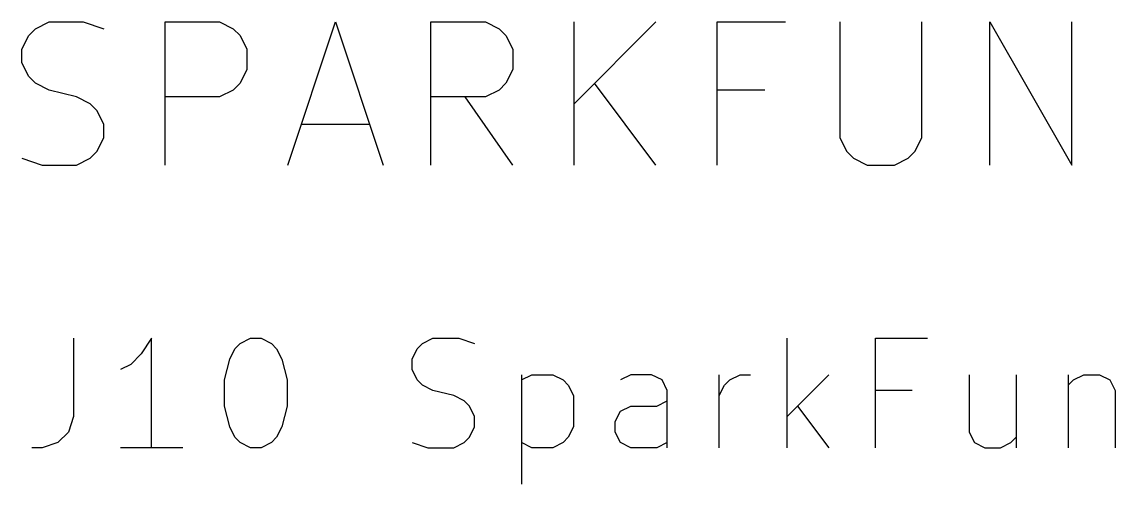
# Model space of a CAD drawing. Header units: millimetres. Extents: x 41 to 197, y -121 to -18.
# Drawn here: x 74.11 to 79.61, y -56.18 to -53.86 of the extents above; entities that cross this region are included whole.
import ezdxf

# ---------------------------------------------------------------- set-up
doc = ezdxf.new("R2010")
doc.units = ezdxf.units.MM
doc.layers.add('F.Silkscreen', color=41, linetype='CONTINUOUS', true_color=0xf2eda1)

msp = doc.modelspace()

# ---------------------------------------------------------------- linework, layer by layer
at = {"layer": 'F.Silkscreen', "linetype": 'CONTINUOUS'}
for p, q in [((74.175715, -53.891131), (74.244286, -53.856845)), ((74.244286, -53.856845), (74.415715, -53.856845)), ((74.415715, -53.856845), (74.518572, -53.891131)), ((74.827143, -54.576845), (74.827143, -53.856845)), ((74.827143, -53.856845), (75.101429, -53.856845)), ((75.101429, -53.856845), (75.17, -53.891131)), ((75.444286, -54.576845), (75.684286, -53.856845)), ((75.684286, -53.856845), (75.924286, -54.576845)), ((76.164286, -54.576845), (76.164286, -53.856845)), ((76.164286, -53.856845), (76.438572, -53.856845)), ((76.438572, -53.856845), (76.507143, -53.891131)), ((76.884286, -54.576845), (76.884286, -53.856845)), ((77.295715, -53.856845), (76.884286, -54.268274)), ((77.604286, -54.576845), (77.604286, -53.856845)), ((77.604286, -53.856845), (77.947143, -53.856845)), ((78.221429, -53.856845), (78.221429, -54.439702)), ((78.632858, -54.439702), (78.632858, -53.856845)), ((78.975715, -54.576845), (78.975715, -53.856845)), ((78.975715, -53.856845), (79.387144, -54.576845)), ((79.387144, -54.576845), (79.387144, -53.856845)), ((74.107143, -53.993988), (74.141429, -53.925417)), ((74.141429, -53.925417), (74.175715, -53.891131)), ((75.17, -53.891131), (75.204286, -53.925417)), ((75.204286, -53.925417), (75.238572, -53.993988)), ((76.507143, -53.891131), (76.541429, -53.925417)), ((76.541429, -53.925417), (76.575715, -53.993988)), ((74.107143, -54.06256), (74.107143, -53.993988)), ((75.238572, -53.993988), (75.238572, -54.096845)), ((76.575715, -53.993988), (76.575715, -54.096845)), ((74.141429, -54.131131), (74.107143, -54.06256)), ((75.238572, -54.096845), (75.204286, -54.165417)), ((76.575715, -54.096845), (76.541429, -54.165417)), ((74.175715, -54.165417), (74.141429, -54.131131)), ((74.244286, -54.199702), (74.175715, -54.165417)), ((74.381429, -54.233988), (74.244286, -54.199702)), ((75.17, -54.199702), (75.101429, -54.233988)), ((75.204286, -54.165417), (75.17, -54.199702)), ((76.507143, -54.199702), (76.438572, -54.233988)), ((76.541429, -54.165417), (76.507143, -54.199702)), ((77.295715, -54.576845), (76.987143, -54.165417)), ((77.844286, -54.199702), (77.604286, -54.199702)), ((74.450001, -54.268274), (74.381429, -54.233988)), ((75.101429, -54.233988), (74.827143, -54.233988)), ((76.438572, -54.233988), (76.164286, -54.233988)), ((76.575715, -54.576845), (76.335715, -54.233988)), ((74.484286, -54.30256), (74.450001, -54.268274)), ((74.518572, -54.371131), (74.484286, -54.30256)), ((74.518572, -54.439702), (74.518572, -54.371131)), ((75.512857, -54.371131), (75.855715, -54.371131)), ((74.484286, -54.508274), (74.518572, -54.439702)), ((78.221429, -54.439702), (78.255715, -54.508274)), ((78.598572, -54.508274), (78.632858, -54.439702)), ((74.450001, -54.54256), (74.484286, -54.508274)), ((78.255715, -54.508274), (78.290001, -54.54256)), ((78.564286, -54.54256), (78.598572, -54.508274)), ((74.107143, -54.54256), (74.210001, -54.576845)), ((74.210001, -54.576845), (74.381429, -54.576845)), ((74.381429, -54.576845), (74.450001, -54.54256)), ((78.290001, -54.54256), (78.358572, -54.576845)), ((78.358572, -54.576845), (78.495715, -54.576845)), ((78.495715, -54.576845), (78.564286, -54.54256)), ((74.367042, -55.4482), (74.367042, -55.841057)), ((74.759899, -55.4482), (74.707518, -55.526771)), ((74.759899, -55.9982), (74.759899, -55.4482)), ((75.178947, -55.500581), (75.205138, -55.47439)), ((75.205138, -55.47439), (75.257519, -55.4482)), ((75.257519, -55.4482), (75.3099, -55.4482)), ((75.3099, -55.4482), (75.362281, -55.47439)), ((75.362281, -55.47439), (75.388471, -55.500581)), ((76.095615, -55.500581), (76.121805, -55.47439)), ((76.121805, -55.47439), (76.174186, -55.4482)), ((76.174186, -55.4482), (76.305139, -55.4482)), ((76.305139, -55.4482), (76.38371, -55.47439)), ((77.955139, -55.9982), (77.955139, -55.4482)), ((78.400377, -55.9982), (78.400377, -55.4482)), ((78.400377, -55.4482), (78.662282, -55.4482)), ((74.707518, -55.526771), (74.655137, -55.579152)), ((75.152757, -55.552962), (75.178947, -55.500581)), ((75.388471, -55.500581), (75.414662, -55.552962)), ((76.069424, -55.552962), (76.095615, -55.500581)), ((74.655137, -55.579152), (74.602756, -55.605343)), ((75.126566, -55.657724), (75.152757, -55.552962)), ((75.414662, -55.552962), (75.440852, -55.657724)), ((76.069424, -55.605343), (76.069424, -55.552962)), ((76.095615, -55.657724), (76.069424, -55.605343)), ((76.619425, -55.631533), (76.619425, -56.181533)), ((76.619425, -55.657724), (76.671806, -55.631533)), ((76.671806, -55.631533), (76.776568, -55.631533)), ((76.776568, -55.631533), (76.828949, -55.657724)), ((77.169425, -55.631533), (77.117044, -55.657724)), ((77.274187, -55.631533), (77.169425, -55.631533)), ((77.326568, -55.657724), (77.274187, -55.631533)), ((77.614663, -55.9982), (77.614663, -55.631533)), ((77.667044, -55.657724), (77.719425, -55.631533)), ((77.719425, -55.631533), (77.771806, -55.631533)), ((78.164663, -55.631533), (77.955139, -55.841057)), ((78.871806, -55.631533), (78.871806, -55.919629)), ((79.10752, -55.631533), (79.10752, -55.9982)), ((79.369425, -55.631533), (79.369425, -55.9982)), ((79.395615, -55.657724), (79.447996, -55.631533)), ((79.447996, -55.631533), (79.526568, -55.631533)), ((79.526568, -55.631533), (79.578949, -55.657724)), ((75.126566, -55.788676), (75.126566, -55.657724)), ((75.440852, -55.657724), (75.440852, -55.788676)), ((76.121805, -55.683914), (76.095615, -55.657724)), ((76.174186, -55.710105), (76.121805, -55.683914)), ((76.828949, -55.657724), (76.855139, -55.683914)), ((76.855139, -55.683914), (76.88133, -55.736295)), ((77.352758, -55.710105), (77.326568, -55.657724)), ((77.614663, -55.736295), (77.640853, -55.683914)), ((77.640853, -55.683914), (77.667044, -55.657724)), ((79.369425, -55.683914), (79.395615, -55.657724)), ((79.578949, -55.657724), (79.605139, -55.710105)), ((76.278948, -55.736295), (76.174186, -55.710105)), ((76.331329, -55.762486), (76.278948, -55.736295)), ((76.88133, -55.736295), (76.88133, -55.893438)), ((77.352758, -55.9982), (77.352758, -55.710105)), ((78.58371, -55.710105), (78.400377, -55.710105)), ((79.605139, -55.710105), (79.605139, -55.9982)), ((75.152757, -55.893438), (75.126566, -55.788676)), ((75.440852, -55.788676), (75.414662, -55.893438)), ((76.35752, -55.788676), (76.331329, -55.762486)), ((76.38371, -55.841057), (76.35752, -55.788676)), ((77.117044, -55.814867), (77.169425, -55.788676)), ((77.169425, -55.788676), (77.300377, -55.788676)), ((77.300377, -55.788676), (77.352758, -55.762486)), ((78.00752, -55.788676), (78.164663, -55.9982)), ((74.367042, -55.841057), (74.340851, -55.919629)), ((76.38371, -55.893438), (76.38371, -55.841057)), ((77.090853, -55.867248), (77.117044, -55.814867)), ((75.178947, -55.945819), (75.152757, -55.893438)), ((75.414662, -55.893438), (75.388471, -55.945819)), ((76.35752, -55.945819), (76.38371, -55.893438)), ((76.88133, -55.893438), (76.855139, -55.945819)), ((77.090853, -55.919629), (77.090853, -55.867248)), ((74.340851, -55.919629), (74.28847, -55.97201)), ((75.205138, -55.97201), (75.178947, -55.945819)), ((75.388471, -55.945819), (75.362281, -55.97201)), ((76.331329, -55.97201), (76.35752, -55.945819)), ((76.855139, -55.945819), (76.828949, -55.97201)), ((77.117044, -55.97201), (77.090853, -55.919629)), ((78.871806, -55.919629), (78.897996, -55.97201)), ((79.08133, -55.97201), (79.10752, -55.945819)), ((74.209899, -55.9982), (74.157518, -55.9982)), ((74.28847, -55.97201), (74.209899, -55.9982)), ((74.917042, -55.9982), (74.602756, -55.9982)), ((75.257519, -55.9982), (75.205138, -55.97201)), ((75.3099, -55.9982), (75.257519, -55.9982)), ((75.362281, -55.97201), (75.3099, -55.9982)), ((76.069424, -55.97201), (76.147996, -55.9982)), ((76.147996, -55.9982), (76.278948, -55.9982)), ((76.278948, -55.9982), (76.331329, -55.97201)), ((76.671806, -55.9982), (76.619425, -55.97201)), ((76.776568, -55.9982), (76.671806, -55.9982)), ((76.828949, -55.97201), (76.776568, -55.9982)), ((77.169425, -55.9982), (77.117044, -55.97201)), ((77.300377, -55.9982), (77.169425, -55.9982)), ((77.352758, -55.97201), (77.300377, -55.9982)), ((78.897996, -55.97201), (78.950377, -55.9982)), ((78.950377, -55.9982), (79.028949, -55.9982)), ((79.028949, -55.9982), (79.08133, -55.97201))]:
    msp.add_line(p, q, dxfattribs=at)

doc.saveas('drawing.dxf')
